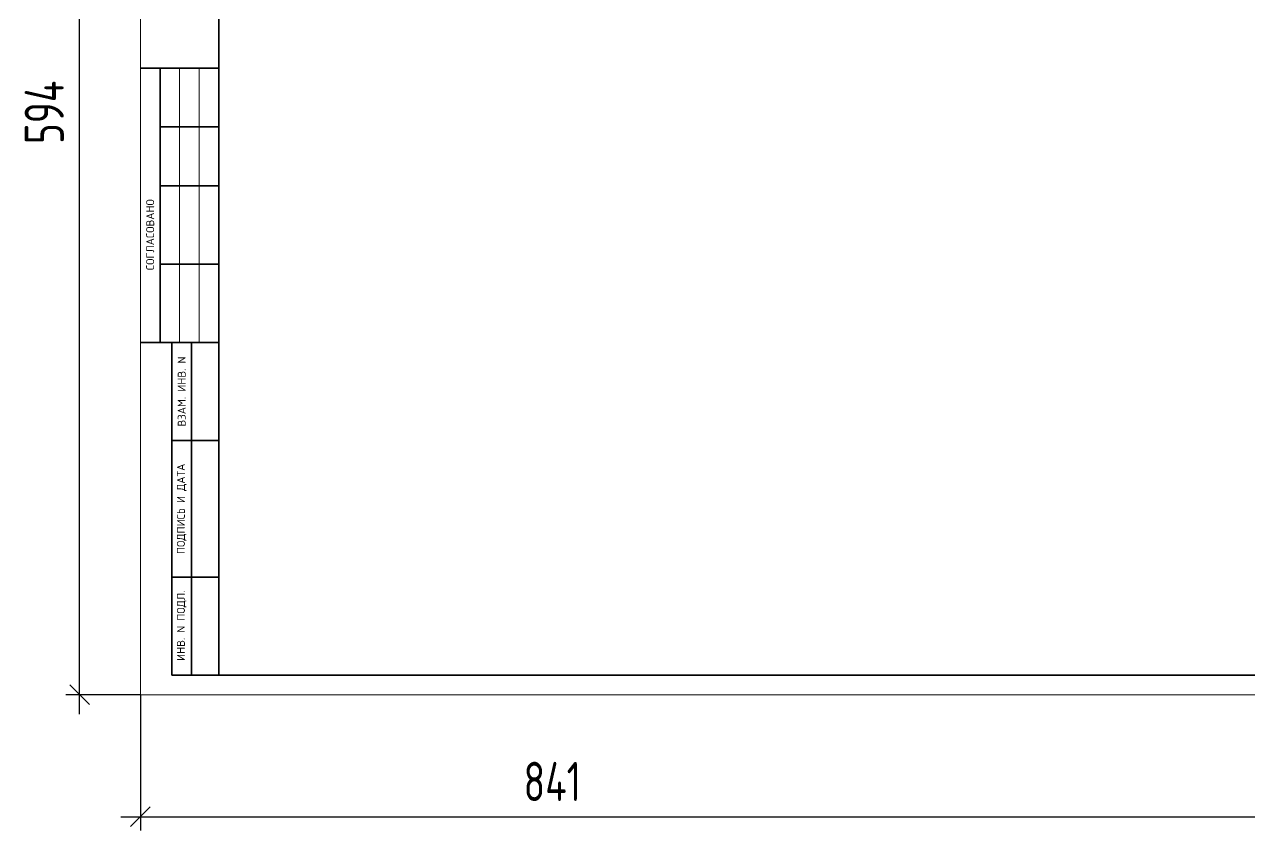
# Model space of a CAD drawing. Header units: millimetres. Extents: x -185251 to 7892985, y -102157 to 319855.
# Drawn here: x -185098 to -153868, y -102157 to -81604 of the extents above; entities that cross this region are included whole.
import ezdxf

# ---------------------------------------------------------------- set-up
doc = ezdxf.new("R2010")
doc.units = ezdxf.units.MM
doc.header["$LTSCALE"] = 10
doc.layers.add('013', color=7, linetype='Continuous', lineweight=13)
doc.layers.get('0').off()
doc.layers.get('0').freeze()
doc.styles.add('GOST', font='isocpeur.TTF')
doc.styles.add('БДА100', font='romand.shx', dxfattribs={"width": 0.7})
doc.dimstyles.new('БДА1', dxfattribs={"dimtxt": 2, "dimasz": 1, "dimexe": 0.7, "dimexo": 0, "dimgap": 0.8, "dimtad": 1, "dimdec": 0, "dimrnd": 1, "dimzin": 0, "dimdsep": 46, "dimtxsty": 'БДА100', "dimblk": 'OBLIQUE', "dimcen": 2, "dimdle": 1, "dimadec": 0, "dimazin": 0, "dimtfac": 1, "dimtdec": 0, "dimtmove": 1, "dimatfit": 3, "dimldrblk": 'NONE', "dimfxl": 0.7, "dimtolj": 1, "dimtzin": 0, "dimlwd": -1, "dimlwe": -1, "dimarcsym": 0})

# ---------------------------------------------------------------- blocks, each defined once
blk = doc.blocks.new('_Oblique')
at = {"color": 0, "linetype": 'ByBlock', "lineweight": -2}
blk.add_line((-0.5, -0.5), (0.5, 0.5), dxfattribs=at)
blk = doc.blocks.new('*D680')
at = {"layer": 'Defpoints', "color": 0, "transparency": 16777216}
for p, q in [((0, 0), (0, -34.62)), ((841, 0), (841, -34.62)), ((-5, -31.12), (846, -31.12))]:
    blk.add_line(p, q, dxfattribs=at)
at = {"layer": 'Defpoints', "color": 0, "lineweight": 30, "transparency": 16777216}
for p in [(0, 0), (841, 0), (841, -31.12)]:
    blk.add_point(p, dxfattribs=at)
at = {"layer": 'Defpoints', "color": 0, "transparency": 16777216, "xscale": 5, "yscale": 5, "zscale": 5, "rotation": 180}
blk.add_blockref('_Oblique', (0, -31.12), dxfattribs=at)
at = {"layer": 'Defpoints', "color": 0, "transparency": 16777216, "xscale": 5, "yscale": 5, "zscale": 5}
blk.add_blockref('_Oblique', (841, -31.12), dxfattribs=at)
at = {"layer": 'Defpoints', "color": 0, "lineweight": 0, "transparency": 16777216, "insert": (105, -22.12), "char_height": 10, "attachment_point": 5, "style": 'БДА100'}
blk.add_mtext('\\A1;841', dxfattribs=at)
blk = doc.blocks.new('_None')
blk = doc.blocks.new('*D681')
at = {"layer": 'Defpoints', "color": 0, "transparency": 16777216}
for p, q in [((-15.52, -5), (-15.52, 599)), ((0, 594), (-19.02, 594)), ((0, 0), (-19.02, 0))]:
    blk.add_line(p, q, dxfattribs=at)
at = {"layer": 'Defpoints', "color": 0, "lineweight": 30, "transparency": 16777216}
for p in [(-15.52, 594), (0, 594), (0, 0)]:
    blk.add_point(p, dxfattribs=at)
at = {"layer": 'Defpoints', "color": 0, "transparency": 16777216, "xscale": 5, "yscale": 5, "zscale": 5}
for p, rotation in [((-15.52, 594), 90), ((-15.52, 0), 270)]:
    blk.add_blockref('_Oblique', p, dxfattribs=dict(at, rotation=rotation))
at = {"layer": 'Defpoints', "color": 0, "lineweight": 0, "transparency": 16777216, "insert": (-24.52, 148.5), "char_height": 10, "attachment_point": 5, "rotation": 90, "style": 'БДА100'}
blk.add_mtext('\\A1;594', dxfattribs=at)
blk = doc.blocks.new('*U679')
at = {"color": 44, "lineweight": 20, "ltscale": 10}
for p, q in [((0, 594), (0, 0)), ((0, 0), (841, 0))]:
    blk.add_line(p, q, dxfattribs=at)
at = {"color": 137, "lineweight": 35, "ltscale": 10}
for p, q in [((20, 589), (20, 5)), ((0, 159.8), (20, 159.8)), ((5, 89.8), (5, 159.8)), ((5, 144.8), (20, 144.8)), ((5, 129.8), (20, 129.8)), ((5, 109.8), (20, 109.8)), ((0, 89.8), (20, 89.8)), ((8.04, 89.8), (8.04, 5)), ((13.02, 89.8), (13.02, 5)), ((8.04, 64.8), (20, 64.8)), ((8.04, 30), (20, 30)), ((8.04, 5), (836, 5))]:
    blk.add_line(p, q, dxfattribs=at)
at = {"color": 44, "lineweight": 13}
for p, q in [((10, 89.8), (10, 159.8)), ((15, 89.8), (15, 159.8))]:
    blk.add_line(p, q, dxfattribs=at)
at = {"color": 0, "lineweight": 13, "char_height": 2.0408, "attachment_point": 5, "rotation": 90, "style": 'GOST'}
for s, insert, width in [('СОГЛАСОВАНО', (2.49, 117.3), 55), ('ВЗАМ. ИНВ. N', (10.53, 77.3), 25), ('ПОДПИСЬ И ДАТА', (10.53, 47.4), 34.7978), ('ИНВ. N ПОДЛ.', (10.53, 17.6), 24.8009)]:
    blk.add_mtext(s, dxfattribs=dict(at, insert=insert, width=width))
at = {"color": 44, "lineweight": 13, "style": 'GOST', "oblique": 10, "width": 0.8}
for tag in ['ФОРМАТВЕРТ', 'ФОРМАТГОРИЗ']:
    blk.add_attdef(tag, (789.98, 1.6), '', height=2, dxfattribs=at)
at = {"layer": 'Defpoints', "color": 251, "lineweight": 0}
dim = blk.add_linear_dim(base=(-15.52, 594), p1=(0, 0), p2=(0, 594), angle=90, dimstyle='БДА1', override={"dimscale": 5}, dxfattribs=at)
dim.commit()
dim.dimension.update_dxf_attribs({"geometry": '*D681', "text_midpoint": (-15.52, 148.5), "dimtype": 160})
dim = blk.add_linear_dim(base=(841, -31.12), p1=(0, 0), p2=(841, 0), dimstyle='БДА1', override={"dimscale": 5}, dxfattribs=at)
dim.commit()
dim.dimension.update_dxf_attribs({"geometry": '*D680', "text_midpoint": (105, -31.12), "dimtype": 160})

msp = doc.modelspace()

# ---------------------------------------------------------------- block references
at = {"layer": '013', "xscale": 100, "yscale": 100, "zscale": 100}
msp.add_blockref('*U679', (-182142.7, -98694.6), dxfattribs=at)

doc.saveas('drawing.dxf')
